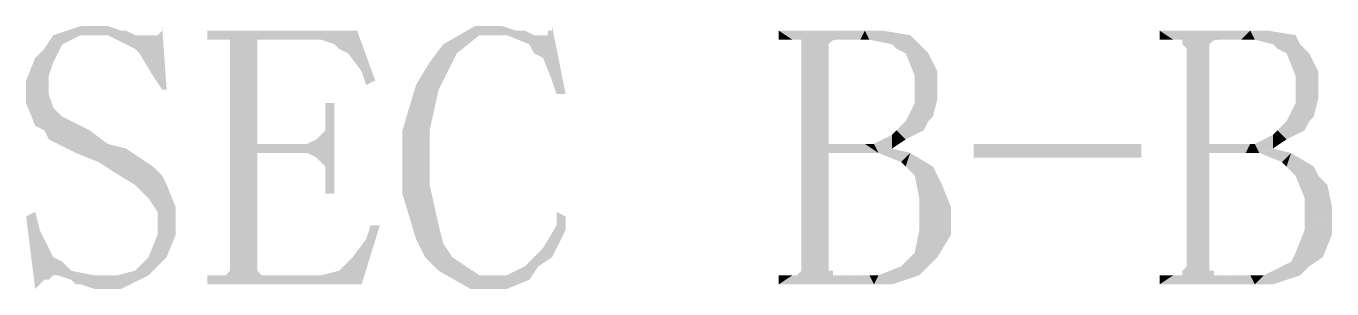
# Model space of a CAD drawing. Header units: millimetres. Extents: x 9 to 367, y 9 to 251.
# Drawn here: x 14.44 to 26.63, y 97.79 to 100.25 of the extents above; entities that cross this region are included whole.
import ezdxf

# ---------------------------------------------------------------- set-up
doc = ezdxf.new("R2010")
doc.units = ezdxf.units.MM
doc.layers.add('图层 1', color=7, linetype='Continuous')

msp = doc.modelspace()

# ---------------------------------------------------------------- hatches: boundary and pattern name
at = {"layer": '图层 1'}
h = msp.add_hatch(color=6, dxfattribs=at)
h.dxf.hatch_style = 2
h.paths.add_polyline_path([(15.112929, 98.975192), (14.901263, 99.059859), (14.647263, 99.187212), (14.604929, 99.271878), (14.520263, 99.313859), (14.435596, 99.525878), (14.435596, 99.652878), (14.435596, 99.737192), (14.520263, 99.949212), (14.604929, 100.033526), (14.689596, 100.160526), (14.943596, 100.245545), (15.112929, 100.245545), (15.197596, 100.245545), (15.324596, 100.202859), (15.366929, 100.202859), (15.451596, 100.160526), (15.536263, 100.160526), (15.578596, 100.160526), (15.620929, 100.160526), (15.663263, 100.160526), (15.705596, 100.202859), (15.705596, 100.245545), (15.747929, 99.652878), (15.705596, 99.652878), (15.620929, 99.779526), (15.493929, 99.991545), (15.451596, 100.033526), (15.366929, 100.075859), (15.197596, 100.160526), (15.070596, 100.160526), (14.943596, 100.160526), (14.774263, 100.075859), (14.731929, 99.991545), (14.689596, 99.906878), (14.647263, 99.779526), (14.647263, 99.694859), (14.647263, 99.610545), (14.689596, 99.483192), (14.731929, 99.440859), (14.774263, 99.398526), (15.028263, 99.271878), (15.197596, 99.144526), (15.366929, 99.102192), (15.620929, 98.933212), (15.705596, 98.848545), (15.747929, 98.763526), (15.832596, 98.552212), (15.832596, 98.424859), (15.832596, 98.297859), (15.747929, 98.086192), (15.663263, 98.001526), (15.578596, 97.916859), (15.324596, 97.790212), (15.155263, 97.790212), (15.070596, 97.790212), (14.943596, 97.832545), (14.901263, 97.832545), (14.858929, 97.874878), (14.731929, 97.916859), (14.689596, 97.916859), (14.647263, 97.874878), (14.604929, 97.874878), (14.562596, 97.832545), (14.520263, 97.790212), (14.435596, 98.467545), (14.520263, 98.509878), (14.562596, 98.340192), (14.689596, 98.086192), (14.774263, 98.043859), (14.858929, 97.959192), (15.070596, 97.916859), (15.155263, 97.916859), (15.282263, 97.916859), (15.451596, 97.959192), (15.536263, 98.043859), (15.578596, 98.086192), (15.663263, 98.297859), (15.663263, 98.424859), (15.663263, 98.509878), (15.578596, 98.636526), (15.493929, 98.721192), (15.451596, 98.763526), (15.239929, 98.890878)])
h = msp.add_hatch(color=6, dxfattribs=at)
h.dxf.hatch_style = 2
h.paths.add_polyline_path([(18.795929, 97.790071), (18.584263, 97.790071), (18.287929, 97.959051), (18.160929, 98.086404), (18.076263, 98.255384), (17.949263, 98.679071), (17.949263, 99.017384), (17.949263, 99.271737), (18.076263, 99.694718), (18.203263, 99.906737), (18.330263, 100.075718), (18.626596, 100.245404), (18.838263, 100.245404), (18.880596, 100.245404), (19.007596, 100.203071), (19.049929, 100.203071), (19.092263, 100.203071), (19.176929, 100.160737), (19.219263, 100.160737), (19.261596, 100.160737), (19.303929, 100.160737), (19.303929, 100.203071), (19.346263, 100.203071), (19.346263, 100.245404), (19.473263, 99.610404), (19.388596, 99.610404), (19.346263, 99.737404), (19.261596, 99.949071), (19.176929, 99.991404), (19.134596, 100.075718), (18.922929, 100.160737), (18.838263, 100.160737), (18.668929, 100.160737), (18.457263, 99.991404), (18.372596, 99.822071), (18.287929, 99.652737), (18.203263, 99.271737), (18.203263, 99.017384), (18.203263, 98.763737), (18.287929, 98.382737), (18.330263, 98.213404), (18.414929, 98.086404), (18.668929, 97.916718), (18.795929, 97.916718), (18.922929, 97.916718), (19.092263, 98.001737), (19.176929, 98.086404), (19.261596, 98.171071), (19.388596, 98.382737), (19.388596, 98.509737), (19.473263, 98.467404), (19.473263, 98.340404), (19.346263, 98.086404), (19.219263, 98.001737), (19.134596, 97.874737), (18.922929, 97.790071)])
h = msp.add_hatch(color=6, dxfattribs=at)
h.dxf.hatch_style = 2
h.paths.add_polyline_path([(16.129071, 100.118263), (16.129071, 100.202929), (17.526071, 100.202929), (17.695404, 99.737263), (17.610737, 99.694929), (17.568404, 99.821929), (17.441404, 99.991616), (17.356737, 100.033596), (17.314404, 100.075929), (17.187404, 100.118263), (17.102737, 100.118263), (16.721737, 100.118263), (16.679404, 100.118263), (16.637071, 100.118263), (16.594737, 100.118263), (16.594737, 100.075929), (16.594737, 100.033596), (16.594737, 99.144596), (16.975737, 99.144596), (17.060404, 99.144596), (17.145071, 99.186929), (17.187404, 99.229263), (17.229737, 99.271949), (17.229737, 99.356263), (17.229737, 99.440929), (17.229737, 99.525596), (17.314404, 99.525596), (17.314404, 98.678929), (17.229737, 98.678929), (17.229737, 98.763596), (17.229737, 98.805929), (17.229737, 98.933282), (17.187404, 98.975263), (17.145071, 99.017596), (17.060404, 99.059929), (16.975737, 99.059929), (16.594737, 99.059929), (16.594737, 98.001596), (16.594737, 97.959263), (16.637071, 97.916929), (16.679404, 97.916929), (16.721737, 97.916929), (17.060404, 97.916929), (17.187404, 97.916929), (17.356737, 97.959263), (17.441404, 98.043929), (17.483737, 98.086263), (17.610737, 98.255596), (17.653071, 98.382596), (17.737737, 98.382596), (17.568404, 97.832616), (16.129071, 97.832616), (16.129071, 97.916929), (16.213737, 97.916929), (16.256071, 97.916929), (16.298404, 97.916929), (16.340737, 97.959263), (16.340737, 98.001596), (16.340737, 100.033596), (16.340737, 100.075929), (16.340737, 100.118263), (16.298404, 100.118263), (16.256071, 100.118263), (16.213737, 100.118263)])
h = msp.add_hatch(color=6, dxfattribs=at)
h.dxf.hatch_style = 2
h.paths.add_polyline_path([(21.462929, 100.203), (21.589929, 100.118333), (21.547596, 100.118333)])
h = msp.add_hatch(color=6, dxfattribs=at)
h.dxf.hatch_style = 2
h.paths.add_polyline_path([(21.462929, 100.203), (22.267263, 100.203), (21.632263, 100.118333)])
h = msp.add_hatch(color=6, dxfattribs=at)
h.dxf.hatch_style = 2
h.paths.add_polyline_path([(21.462929, 100.203), (21.632263, 100.118333), (21.589929, 100.118333)])
h = msp.add_hatch(color=6, dxfattribs=at)
h.dxf.hatch_style = 2
h.paths.add_polyline_path([(21.547702, 100.118263), (21.463035, 100.118263), (21.463035, 100.202929)])
h = msp.add_hatch(color=6, dxfattribs=at)
h.dxf.hatch_style = 2
h.paths.add_polyline_path([(22.267369, 100.203), (21.674702, 100.118333), (21.632369, 100.118333)])
h = msp.add_hatch(color=6, dxfattribs=at)
h.dxf.hatch_style = 2
h.paths.add_polyline_path([(21.674631, 100.075894), (22.267298, 100.202894), (22.013298, 100.118228)])
h = msp.add_hatch(color=6, dxfattribs=at)
h.dxf.hatch_style = 2
h.paths.add_polyline_path([(21.674631, 100.075894), (21.970965, 100.118228), (21.928631, 100.075894)])
h = msp.add_hatch(color=6, dxfattribs=at)
h.dxf.hatch_style = 2
h.paths.add_polyline_path([(21.674631, 100.075894), (21.970965, 100.118228)])
h = msp.add_hatch(color=6, dxfattribs=at)
h.dxf.hatch_style = 2
h.paths.add_polyline_path([(21.674631, 100.075894), (22.013298, 100.118228), (21.970965, 100.118228)])
h = msp.add_hatch(color=6, dxfattribs=at)
h.dxf.hatch_style = 2
h.paths.add_polyline_path([(22.267369, 100.203), (21.674702, 100.076), (21.674702, 100.118333)])
h = msp.add_hatch(color=6, dxfattribs=at)
h.dxf.hatch_style = 2
h.paths.add_polyline_path([(22.267369, 100.203), (22.055702, 100.118333), (22.013369, 100.118333)])
h = msp.add_hatch(color=6, dxfattribs=at)
h.dxf.hatch_style = 2
h.paths.add_polyline_path([(22.267369, 100.203), (22.225035, 100.118333), (22.055702, 100.118333)])
h = msp.add_hatch(color=6, dxfattribs=at)
h.dxf.hatch_style = 2
h.paths.add_polyline_path([(22.267369, 100.203), (22.309702, 100.118333), (22.225035, 100.118333)])
h = msp.add_hatch(color=6, dxfattribs=at)
h.dxf.hatch_style = 2
h.paths.add_polyline_path([(22.267369, 100.203), (22.436702, 100.203), (22.690702, 100.160667)])
h = msp.add_hatch(color=6, dxfattribs=at)
h.dxf.hatch_style = 2
h.paths.add_polyline_path([(22.267369, 100.203), (22.690702, 100.160667), (22.521369, 100.076)])
h = msp.add_hatch(color=6, dxfattribs=at)
h.dxf.hatch_style = 2
h.paths.add_polyline_path([(22.267369, 100.203), (22.521369, 100.076), (22.309702, 100.118333)])
h = msp.add_hatch(color=6, dxfattribs=at)
h.dxf.hatch_style = 2
h.paths.add_polyline_path([(22.690596, 100.160631), (22.563596, 100.033631), (22.521263, 100.075965)])
h = msp.add_hatch(color=6, dxfattribs=at)
h.dxf.hatch_style = 2
h.paths.add_polyline_path([(22.690596, 100.160631), (22.648263, 99.991651), (22.563596, 100.033631)])
h = msp.add_hatch(color=6, dxfattribs=at)
h.dxf.hatch_style = 2
h.paths.add_polyline_path([(22.690596, 100.160631), (22.775263, 100.075965), (22.648263, 99.991651)])
h = msp.add_hatch(color=6, dxfattribs=at)
h.dxf.hatch_style = 2
h.paths.add_polyline_path([(25.018965, 100.203), (25.145965, 100.118333), (25.103631, 100.118333)])
h = msp.add_hatch(color=6, dxfattribs=at)
h.dxf.hatch_style = 2
h.paths.add_polyline_path([(25.018965, 100.203), (25.865631, 100.203), (25.230631, 100.118333)])
h = msp.add_hatch(color=6, dxfattribs=at)
h.dxf.hatch_style = 2
h.paths.add_polyline_path([(25.018965, 100.203), (25.230631, 100.118333), (25.145965, 100.118333)])
h = msp.add_hatch(color=6, dxfattribs=at)
h.dxf.hatch_style = 2
h.paths.add_polyline_path([(25.103737, 100.118263), (25.019071, 100.118263), (25.019071, 100.202929)])
h = msp.add_hatch(color=6, dxfattribs=at)
h.dxf.hatch_style = 2
h.paths.add_polyline_path([(25.865596, 100.203), (25.230596, 100.118333)])
h = msp.add_hatch(color=6, dxfattribs=at)
h.dxf.hatch_style = 2
h.paths.add_polyline_path([(25.865596, 100.203), (25.230596, 100.076), (25.230596, 100.118333)])
h = msp.add_hatch(color=6, dxfattribs=at)
h.dxf.hatch_style = 2
h.paths.add_polyline_path([(25.230667, 100.075894), (25.865667, 100.202894), (25.569333, 100.118228)])
h = msp.add_hatch(color=6, dxfattribs=at)
h.dxf.hatch_style = 2
h.paths.add_polyline_path([(25.230667, 100.075894), (25.527, 100.118228), (25.484667, 100.075894)])
h = msp.add_hatch(color=6, dxfattribs=at)
h.dxf.hatch_style = 2
h.paths.add_polyline_path([(25.230667, 100.075894), (25.527, 100.118228)])
h = msp.add_hatch(color=6, dxfattribs=at)
h.dxf.hatch_style = 2
h.paths.add_polyline_path([(25.230667, 100.075894), (25.569333, 100.118228), (25.527, 100.118228)])
h = msp.add_hatch(color=6, dxfattribs=at)
h.dxf.hatch_style = 2
h.paths.add_polyline_path([(25.865596, 100.203), (25.611596, 100.118333), (25.569263, 100.118333)])
h = msp.add_hatch(color=6, dxfattribs=at)
h.dxf.hatch_style = 2
h.paths.add_polyline_path([(25.865596, 100.203), (25.780929, 100.118333), (25.611596, 100.118333)])
h = msp.add_hatch(color=6, dxfattribs=at)
h.dxf.hatch_style = 2
h.paths.add_polyline_path([(25.865596, 100.203), (25.907929, 100.118333), (25.780929, 100.118333)])
h = msp.add_hatch(color=6, dxfattribs=at)
h.dxf.hatch_style = 2
h.paths.add_polyline_path([(25.865596, 100.203), (26.034929, 100.203), (26.288929, 100.160667)])
h = msp.add_hatch(color=6, dxfattribs=at)
h.dxf.hatch_style = 2
h.paths.add_polyline_path([(25.865596, 100.203), (26.288929, 100.160667), (26.077263, 100.076)])
h = msp.add_hatch(color=6, dxfattribs=at)
h.dxf.hatch_style = 2
h.paths.add_polyline_path([(25.865596, 100.203), (26.077263, 100.076), (25.907929, 100.118333)])
h = msp.add_hatch(color=6, dxfattribs=at)
h.dxf.hatch_style = 2
h.paths.add_polyline_path([(26.289, 100.160631), (26.119667, 100.033631), (26.077333, 100.075965)])
h = msp.add_hatch(color=6, dxfattribs=at)
h.dxf.hatch_style = 2
h.paths.add_polyline_path([(26.289, 100.160631), (26.204333, 99.991651), (26.119667, 100.033631)])
h = msp.add_hatch(color=6, dxfattribs=at)
h.dxf.hatch_style = 2
h.paths.add_polyline_path([(26.289, 100.160631), (26.331333, 100.075965), (26.204333, 99.991651)])
h = msp.add_hatch(color=6, dxfattribs=at)
h.dxf.hatch_style = 2
h.paths.add_polyline_path([(21.674631, 100.033526), (21.674631, 100.075859), (21.928631, 100.075859)])
h = msp.add_hatch(color=6, dxfattribs=at)
h.dxf.hatch_style = 2
h.paths.add_polyline_path([(21.674631, 100.033526), (21.928631, 100.075859), (21.928631, 100.033526)])
h = msp.add_hatch(color=6, dxfattribs=at)
h.dxf.hatch_style = 2
h.paths.add_polyline_path([(21.674631, 98.001596), (21.674631, 100.033596), (21.928631, 99.059929)])
h = msp.add_hatch(color=6, dxfattribs=at)
h.dxf.hatch_style = 2
h.paths.add_polyline_path([(21.674631, 100.033526), (21.928631, 100.033526)])
h = msp.add_hatch(color=6, dxfattribs=at)
h.dxf.hatch_style = 2
h.paths.add_polyline_path([(21.674631, 100.033526), (21.928631, 100.033526), (21.928631, 99.144526)])
h = msp.add_hatch(color=6, dxfattribs=at)
h.dxf.hatch_style = 2
h.paths.add_polyline_path([(21.928737, 99.144667), (21.928737, 99.06), (21.674737, 100.033667)])
h = msp.add_hatch(color=6, dxfattribs=at)
h.dxf.hatch_style = 2
h.paths.add_polyline_path([(21.928737, 100.033526), (21.674737, 100.033526)])
h = msp.add_hatch(color=6, dxfattribs=at)
h.dxf.hatch_style = 2
h.paths.add_polyline_path([(22.732965, 99.779596), (22.648298, 99.991616), (22.775298, 100.075929)])
h = msp.add_hatch(color=6, dxfattribs=at)
h.dxf.hatch_style = 2
h.paths.add_polyline_path([(22.732965, 99.779596), (22.775298, 100.075929), (22.859965, 99.991616)])
h = msp.add_hatch(color=6, dxfattribs=at)
h.dxf.hatch_style = 2
h.paths.add_polyline_path([(22.732965, 99.779596), (22.859965, 99.991616), (22.944631, 99.821929)])
h = msp.add_hatch(color=6, dxfattribs=at)
h.dxf.hatch_style = 2
h.paths.add_polyline_path([(25.273035, 100.033526), (25.230702, 100.075859), (25.484702, 100.075859)])
h = msp.add_hatch(color=6, dxfattribs=at)
h.dxf.hatch_style = 2
h.paths.add_polyline_path([(25.273035, 100.033526), (25.484702, 100.075859), (25.484702, 100.033526)])
h = msp.add_hatch(color=6, dxfattribs=at)
h.dxf.hatch_style = 2
h.paths.add_polyline_path([(25.273035, 98.001596), (25.273035, 100.033596), (25.484702, 99.059929)])
h = msp.add_hatch(color=6, dxfattribs=at)
h.dxf.hatch_style = 2
h.paths.add_polyline_path([(25.273035, 100.033526), (25.484702, 100.033526)])
h = msp.add_hatch(color=6, dxfattribs=at)
h.dxf.hatch_style = 2
h.paths.add_polyline_path([(25.273035, 100.033526), (25.484702, 100.033526), (25.484702, 99.144526)])
h = msp.add_hatch(color=6, dxfattribs=at)
h.dxf.hatch_style = 2
h.paths.add_polyline_path([(25.484737, 99.144667), (25.484737, 99.06), (25.273071, 100.033667)])
h = msp.add_hatch(color=6, dxfattribs=at)
h.dxf.hatch_style = 2
h.paths.add_polyline_path([(25.484737, 100.033526), (25.273071, 100.033526)])
h = msp.add_hatch(color=6, dxfattribs=at)
h.dxf.hatch_style = 2
h.paths.add_polyline_path([(26.289, 99.779596), (26.204333, 99.991616), (26.331333, 100.075929)])
h = msp.add_hatch(color=6, dxfattribs=at)
h.dxf.hatch_style = 2
h.paths.add_polyline_path([(26.289, 99.779596), (26.331333, 100.075929), (26.416, 99.991616)])
h = msp.add_hatch(color=6, dxfattribs=at)
h.dxf.hatch_style = 2
h.paths.add_polyline_path([(26.289, 99.779596), (26.416, 99.991616), (26.500667, 99.821929)])
h = msp.add_hatch(color=6, dxfattribs=at)
h.dxf.hatch_style = 2
h.paths.add_polyline_path([(22.732965, 99.779596), (22.944631, 99.821929), (22.944631, 99.652949)])
h = msp.add_hatch(color=6, dxfattribs=at)
h.dxf.hatch_style = 2
h.paths.add_polyline_path([(22.944667, 99.652843), (22.733, 99.652843), (22.733, 99.77949)])
h = msp.add_hatch(color=6, dxfattribs=at)
h.dxf.hatch_style = 2
h.paths.add_polyline_path([(26.289, 99.779596), (26.500667, 99.821929), (26.500667, 99.652949)])
h = msp.add_hatch(color=6, dxfattribs=at)
h.dxf.hatch_style = 2
h.paths.add_polyline_path([(26.500702, 99.652843), (26.289035, 99.652843), (26.289035, 99.77949)])
h = msp.add_hatch(color=6, dxfattribs=at)
h.dxf.hatch_style = 2
h.paths.add_polyline_path([(22.944667, 99.652843), (22.86, 99.356157), (22.648333, 99.356157)])
h = msp.add_hatch(color=6, dxfattribs=at)
h.dxf.hatch_style = 2
h.paths.add_polyline_path([(22.944667, 99.652843), (22.648333, 99.356157), (22.733, 99.525843)])
h = msp.add_hatch(color=6, dxfattribs=at)
h.dxf.hatch_style = 2
h.paths.add_polyline_path([(22.732965, 99.525702), (22.732965, 99.652702), (22.944631, 99.652702)])
h = msp.add_hatch(color=6, dxfattribs=at)
h.dxf.hatch_style = 2
h.paths.add_polyline_path([(22.944667, 99.652843), (22.902333, 99.39849), (22.86, 99.356157)])
h = msp.add_hatch(color=6, dxfattribs=at)
h.dxf.hatch_style = 2
h.paths.add_polyline_path([(22.944667, 99.652843), (22.944667, 99.568176), (22.902333, 99.39849)])
h = msp.add_hatch(color=6, dxfattribs=at)
h.dxf.hatch_style = 2
h.paths.add_polyline_path([(26.500702, 99.652843), (26.416035, 99.356157), (26.204369, 99.356157)])
h = msp.add_hatch(color=6, dxfattribs=at)
h.dxf.hatch_style = 2
h.paths.add_polyline_path([(26.500702, 99.652843), (26.204369, 99.356157), (26.289035, 99.525843)])
h = msp.add_hatch(color=6, dxfattribs=at)
h.dxf.hatch_style = 2
h.paths.add_polyline_path([(26.289, 99.525702), (26.289, 99.652702), (26.500667, 99.652702)])
h = msp.add_hatch(color=6, dxfattribs=at)
h.dxf.hatch_style = 2
h.paths.add_polyline_path([(26.500702, 99.652843), (26.458369, 99.39849), (26.416035, 99.356157)])
h = msp.add_hatch(color=6, dxfattribs=at)
h.dxf.hatch_style = 2
h.paths.add_polyline_path([(26.500702, 99.652843), (26.500702, 99.568176), (26.458369, 99.39849)])
h = msp.add_hatch(color=6, dxfattribs=at)
h.dxf.hatch_style = 2
h.paths.add_polyline_path([(22.648404, 99.187071), (22.521404, 99.229404), (22.563737, 99.271737)])
h = msp.add_hatch(color=6, dxfattribs=at)
h.dxf.hatch_style = 2
h.paths.add_polyline_path([(22.563667, 99.271808), (22.648333, 99.356122), (22.86, 99.356122)])
h = msp.add_hatch(color=6, dxfattribs=at)
h.dxf.hatch_style = 2
h.paths.add_polyline_path([(22.563667, 99.271808), (22.86, 99.356122), (22.817667, 99.271808)])
h = msp.add_hatch(color=6, dxfattribs=at)
h.dxf.hatch_style = 2
h.paths.add_polyline_path([(22.563667, 99.271808), (22.817667, 99.271808), (22.648333, 99.187141)])
h = msp.add_hatch(color=6, dxfattribs=at)
h.dxf.hatch_style = 2
h.paths.add_polyline_path([(26.204263, 99.187071), (26.077263, 99.229404), (26.119596, 99.271737)])
h = msp.add_hatch(color=6, dxfattribs=at)
h.dxf.hatch_style = 2
h.paths.add_polyline_path([(26.119667, 99.271808), (26.204333, 99.356122), (26.416, 99.356122)])
h = msp.add_hatch(color=6, dxfattribs=at)
h.dxf.hatch_style = 2
h.paths.add_polyline_path([(26.119667, 99.271808), (26.416, 99.356122), (26.373667, 99.271808)])
h = msp.add_hatch(color=6, dxfattribs=at)
h.dxf.hatch_style = 2
h.paths.add_polyline_path([(26.119667, 99.271808), (26.373667, 99.271808), (26.204333, 99.187141)])
h = msp.add_hatch(color=6, dxfattribs=at)
h.dxf.hatch_style = 2
h.paths.add_polyline_path([(21.928737, 99.144667), (22.267404, 99.144667), (22.225071, 99.06)])
h = msp.add_hatch(color=6, dxfattribs=at)
h.dxf.hatch_style = 2
h.paths.add_polyline_path([(21.928737, 99.144667), (22.225071, 99.06), (21.928737, 99.06)])
h = msp.add_hatch(color=6, dxfattribs=at)
h.dxf.hatch_style = 2
h.paths.add_polyline_path([(22.394333, 99.059929), (22.225, 99.059929), (22.267333, 99.144596)])
h = msp.add_hatch(color=6, dxfattribs=at)
h.dxf.hatch_style = 2
h.paths.add_polyline_path([(22.394333, 99.059929), (22.267333, 99.144596), (22.352, 99.144596)])
h = msp.add_hatch(color=6, dxfattribs=at)
h.dxf.hatch_style = 2
h.paths.add_polyline_path([(22.351965, 99.144667), (22.521298, 99.229333), (22.521298, 99.102333)])
h = msp.add_hatch(color=6, dxfattribs=at)
h.dxf.hatch_style = 2
h.paths.add_polyline_path([(22.351965, 99.144667), (22.521298, 99.102333), (22.394298, 99.06)])
h = msp.add_hatch(color=6, dxfattribs=at)
h.dxf.hatch_style = 2
h.paths.add_polyline_path([(22.648404, 99.187071), (22.521404, 99.102404), (22.521404, 99.229404)])
h = msp.add_hatch(color=6, dxfattribs=at)
h.dxf.hatch_style = 2
h.paths.add_polyline_path([(23.283333, 99.144667), (24.849667, 99.144667), (24.849667, 99.017667), (23.283333, 99.017667)])
h = msp.add_hatch(color=6, dxfattribs=at)
h.dxf.hatch_style = 2
h.paths.add_polyline_path([(25.484737, 99.144667), (25.865737, 99.144667), (25.823404, 99.06)])
h = msp.add_hatch(color=6, dxfattribs=at)
h.dxf.hatch_style = 2
h.paths.add_polyline_path([(25.484737, 99.144667), (25.823404, 99.06), (25.484737, 99.06)])
h = msp.add_hatch(color=6, dxfattribs=at)
h.dxf.hatch_style = 2
h.paths.add_polyline_path([(25.950369, 99.059929), (25.823369, 99.059929), (25.865702, 99.144596)])
h = msp.add_hatch(color=6, dxfattribs=at)
h.dxf.hatch_style = 2
h.paths.add_polyline_path([(25.950369, 99.059929), (25.865702, 99.144596), (25.908035, 99.144596)])
h = msp.add_hatch(color=6, dxfattribs=at)
h.dxf.hatch_style = 2
h.paths.add_polyline_path([(25.907965, 99.144667), (26.077298, 99.229333), (26.077298, 99.102333)])
h = msp.add_hatch(color=6, dxfattribs=at)
h.dxf.hatch_style = 2
h.paths.add_polyline_path([(25.907965, 99.144667), (26.077298, 99.102333), (25.950298, 99.06)])
h = msp.add_hatch(color=6, dxfattribs=at)
h.dxf.hatch_style = 2
h.paths.add_polyline_path([(26.204263, 99.187071), (26.077263, 99.102404), (26.077263, 99.229404)])
h = msp.add_hatch(color=6, dxfattribs=at)
h.dxf.hatch_style = 2
h.paths.add_polyline_path([(21.674631, 98.001596), (21.928631, 99.059929), (21.928631, 98.001596)])
h = msp.add_hatch(color=6, dxfattribs=at)
h.dxf.hatch_style = 2
h.paths.add_polyline_path([(22.606035, 98.975192), (22.394369, 99.059859), (22.521369, 99.102192)])
h = msp.add_hatch(color=6, dxfattribs=at)
h.dxf.hatch_style = 2
h.paths.add_polyline_path([(22.606035, 98.975192), (22.521369, 99.102192), (22.690702, 99.059859)])
h = msp.add_hatch(color=6, dxfattribs=at)
h.dxf.hatch_style = 2
h.paths.add_polyline_path([(22.690596, 99.059929), (22.648263, 98.933282), (22.605929, 98.975263)])
h = msp.add_hatch(color=6, dxfattribs=at)
h.dxf.hatch_style = 2
h.paths.add_polyline_path([(22.690596, 99.059929), (22.732929, 98.848263), (22.648263, 98.933282)])
h = msp.add_hatch(color=6, dxfattribs=at)
h.dxf.hatch_style = 2
h.paths.add_polyline_path([(22.690596, 99.059929), (22.902263, 98.933282), (22.944596, 98.848263)])
h = msp.add_hatch(color=6, dxfattribs=at)
h.dxf.hatch_style = 2
h.paths.add_polyline_path([(22.690596, 99.059929), (22.944596, 98.848263), (22.732929, 98.848263)])
h = msp.add_hatch(color=6, dxfattribs=at)
h.dxf.hatch_style = 2
h.paths.add_polyline_path([(25.273035, 98.001596), (25.484702, 99.059929), (25.484702, 98.001596)])
h = msp.add_hatch(color=6, dxfattribs=at)
h.dxf.hatch_style = 2
h.paths.add_polyline_path([(26.162071, 98.975192), (25.950404, 99.059859), (26.077404, 99.102192)])
h = msp.add_hatch(color=6, dxfattribs=at)
h.dxf.hatch_style = 2
h.paths.add_polyline_path([(26.162071, 98.975192), (26.077404, 99.102192), (26.246737, 99.059859)])
h = msp.add_hatch(color=6, dxfattribs=at)
h.dxf.hatch_style = 2
h.paths.add_polyline_path([(26.246631, 99.059929), (26.204298, 98.933282), (26.161965, 98.975263)])
h = msp.add_hatch(color=6, dxfattribs=at)
h.dxf.hatch_style = 2
h.paths.add_polyline_path([(26.246631, 99.059929), (26.288965, 98.848263), (26.204298, 98.933282)])
h = msp.add_hatch(color=6, dxfattribs=at)
h.dxf.hatch_style = 2
h.paths.add_polyline_path([(26.246631, 99.059929), (26.458298, 98.933282), (26.500631, 98.848263)])
h = msp.add_hatch(color=6, dxfattribs=at)
h.dxf.hatch_style = 2
h.paths.add_polyline_path([(26.246631, 99.059929), (26.500631, 98.848263), (26.288965, 98.848263)])
h = msp.add_hatch(color=6, dxfattribs=at)
h.dxf.hatch_style = 2
h.paths.add_polyline_path([(22.775369, 98.636526), (22.733035, 98.848545), (22.944702, 98.848545)])
h = msp.add_hatch(color=6, dxfattribs=at)
h.dxf.hatch_style = 2
h.paths.add_polyline_path([(22.775369, 98.636526), (22.944702, 98.848545), (22.987035, 98.763526)])
h = msp.add_hatch(color=6, dxfattribs=at)
h.dxf.hatch_style = 2
h.paths.add_polyline_path([(22.775369, 98.636526), (22.987035, 98.763526), (23.071702, 98.552212)])
h = msp.add_hatch(color=6, dxfattribs=at)
h.dxf.hatch_style = 2
h.paths.add_polyline_path([(26.373596, 98.636526), (26.288929, 98.848545), (26.500596, 98.848545)])
h = msp.add_hatch(color=6, dxfattribs=at)
h.dxf.hatch_style = 2
h.paths.add_polyline_path([(26.373596, 98.636526), (26.500596, 98.848545), (26.585263, 98.763526)])
h = msp.add_hatch(color=6, dxfattribs=at)
h.dxf.hatch_style = 2
h.paths.add_polyline_path([(26.373596, 98.636526), (26.585263, 98.763526), (26.627596, 98.552212)])
h = msp.add_hatch(color=6, dxfattribs=at)
h.dxf.hatch_style = 2
h.paths.add_polyline_path([(23.071631, 98.425), (22.775298, 98.467333), (22.775298, 98.636667)])
h = msp.add_hatch(color=6, dxfattribs=at)
h.dxf.hatch_style = 2
h.paths.add_polyline_path([(22.775369, 98.636526), (23.071702, 98.552212), (23.071702, 98.424859)])
h = msp.add_hatch(color=6, dxfattribs=at)
h.dxf.hatch_style = 2
h.paths.add_polyline_path([(26.373596, 98.636526), (26.627596, 98.552212), (26.627596, 98.424859)])
h = msp.add_hatch(color=6, dxfattribs=at)
h.dxf.hatch_style = 2
h.paths.add_polyline_path([(26.627667, 98.425), (26.373667, 98.467333), (26.373667, 98.636667)])
h = msp.add_hatch(color=6, dxfattribs=at)
h.dxf.hatch_style = 2
h.paths.add_polyline_path([(23.071631, 98.425), (22.859965, 98.001667), (22.732965, 98.128667)])
h = msp.add_hatch(color=6, dxfattribs=at)
h.dxf.hatch_style = 2
h.paths.add_polyline_path([(23.071631, 98.425), (22.732965, 98.128667), (22.775298, 98.340333)])
h = msp.add_hatch(color=6, dxfattribs=at)
h.dxf.hatch_style = 2
h.paths.add_polyline_path([(22.775369, 98.340263), (22.775369, 98.467263), (23.071702, 98.424929)])
h = msp.add_hatch(color=6, dxfattribs=at)
h.dxf.hatch_style = 2
h.paths.add_polyline_path([(23.071631, 98.425), (22.944631, 98.086333), (22.859965, 98.001667)])
h = msp.add_hatch(color=6, dxfattribs=at)
h.dxf.hatch_style = 2
h.paths.add_polyline_path([(23.071631, 98.425), (23.071631, 98.298), (22.944631, 98.086333)])
h = msp.add_hatch(color=6, dxfattribs=at)
h.dxf.hatch_style = 2
h.paths.add_polyline_path([(26.627667, 98.425), (26.416, 98.001667), (26.289, 98.128667)])
h = msp.add_hatch(color=6, dxfattribs=at)
h.dxf.hatch_style = 2
h.paths.add_polyline_path([(26.627667, 98.425), (26.289, 98.128667), (26.373667, 98.340333)])
h = msp.add_hatch(color=6, dxfattribs=at)
h.dxf.hatch_style = 2
h.paths.add_polyline_path([(26.373596, 98.340263), (26.373596, 98.467263), (26.627596, 98.424929)])
h = msp.add_hatch(color=6, dxfattribs=at)
h.dxf.hatch_style = 2
h.paths.add_polyline_path([(26.627667, 98.425), (26.543, 98.086333), (26.416, 98.001667)])
h = msp.add_hatch(color=6, dxfattribs=at)
h.dxf.hatch_style = 2
h.paths.add_polyline_path([(26.627667, 98.425), (26.627667, 98.298), (26.543, 98.086333)])
h = msp.add_hatch(color=6, dxfattribs=at)
h.dxf.hatch_style = 2
h.paths.add_polyline_path([(22.775369, 97.916859), (22.606035, 98.001526), (22.648369, 98.043859)])
h = msp.add_hatch(color=6, dxfattribs=at)
h.dxf.hatch_style = 2
h.paths.add_polyline_path([(22.648404, 98.043965), (22.733071, 98.128631), (22.860071, 98.001631)])
h = msp.add_hatch(color=6, dxfattribs=at)
h.dxf.hatch_style = 2
h.paths.add_polyline_path([(22.648404, 98.043965), (22.860071, 98.001631), (22.775404, 97.916965)])
h = msp.add_hatch(color=6, dxfattribs=at)
h.dxf.hatch_style = 2
h.paths.add_polyline_path([(26.331369, 97.916859), (26.162035, 98.001526), (26.246702, 98.043859)])
h = msp.add_hatch(color=6, dxfattribs=at)
h.dxf.hatch_style = 2
h.paths.add_polyline_path([(26.246631, 98.043965), (26.288965, 98.128631), (26.415965, 98.001631)])
h = msp.add_hatch(color=6, dxfattribs=at)
h.dxf.hatch_style = 2
h.paths.add_polyline_path([(26.246631, 98.043965), (26.415965, 98.001631), (26.331298, 97.916965)])
h = msp.add_hatch(color=6, dxfattribs=at)
h.dxf.hatch_style = 2
h.paths.add_polyline_path([(21.462929, 97.832439), (21.970929, 97.959086), (21.970929, 97.916753)])
h = msp.add_hatch(color=6, dxfattribs=at)
h.dxf.hatch_style = 2
h.paths.add_polyline_path([(21.462929, 97.832439), (21.928596, 97.959086), (21.970929, 97.959086)])
h = msp.add_hatch(color=6, dxfattribs=at)
h.dxf.hatch_style = 2
h.paths.add_polyline_path([(21.462929, 97.832439), (21.970929, 97.916753), (22.013263, 97.916753)])
h = msp.add_hatch(color=6, dxfattribs=at)
h.dxf.hatch_style = 2
h.paths.add_polyline_path([(21.462929, 97.832439), (21.589929, 97.916753), (21.632263, 97.916753)])
h = msp.add_hatch(color=6, dxfattribs=at)
h.dxf.hatch_style = 2
h.paths.add_polyline_path([(21.462929, 97.832439), (21.589929, 97.916753)])
h = msp.add_hatch(color=6, dxfattribs=at)
h.dxf.hatch_style = 2
h.paths.add_polyline_path([(21.462929, 97.832439), (21.462929, 97.916753), (21.589929, 97.916753)])
h = msp.add_hatch(color=6, dxfattribs=at)
h.dxf.hatch_style = 2
h.paths.add_polyline_path([(22.013298, 97.916859), (22.351965, 97.832545), (21.462965, 97.832545)])
h = msp.add_hatch(color=6, dxfattribs=at)
h.dxf.hatch_style = 2
h.paths.add_polyline_path([(21.928737, 98.001596), (21.928737, 97.959263), (21.463071, 97.832616)])
h = msp.add_hatch(color=6, dxfattribs=at)
h.dxf.hatch_style = 2
h.paths.add_polyline_path([(21.928737, 98.001596), (21.463071, 97.832616), (21.632404, 97.916929)])
h = msp.add_hatch(color=6, dxfattribs=at)
h.dxf.hatch_style = 2
h.paths.add_polyline_path([(21.928737, 98.001596), (21.632404, 97.916929), (21.674737, 97.959263)])
h = msp.add_hatch(color=6, dxfattribs=at)
h.dxf.hatch_style = 2
h.paths.add_polyline_path([(21.674631, 98.001596), (21.928631, 98.001596)])
h = msp.add_hatch(color=6, dxfattribs=at)
h.dxf.hatch_style = 2
h.paths.add_polyline_path([(21.674631, 98.001596), (21.928631, 98.001596)])
h = msp.add_hatch(color=6, dxfattribs=at)
h.dxf.hatch_style = 2
h.paths.add_polyline_path([(21.928737, 98.001596), (21.674737, 97.959263), (21.674737, 98.001596)])
h = msp.add_hatch(color=6, dxfattribs=at)
h.dxf.hatch_style = 2
h.paths.add_polyline_path([(21.928737, 98.001596), (21.674737, 97.959263)])
h = msp.add_hatch(color=6, dxfattribs=at)
h.dxf.hatch_style = 2
h.paths.add_polyline_path([(22.351965, 97.832439), (22.013298, 97.916753), (22.055631, 97.916753)])
h = msp.add_hatch(color=6, dxfattribs=at)
h.dxf.hatch_style = 2
h.paths.add_polyline_path([(22.055667, 97.916859), (22.309667, 97.916859), (22.352, 97.832545)])
h = msp.add_hatch(color=6, dxfattribs=at)
h.dxf.hatch_style = 2
h.paths.add_polyline_path([(22.351965, 97.832439), (22.309631, 97.916753), (22.394298, 97.916753)])
h = msp.add_hatch(color=6, dxfattribs=at)
h.dxf.hatch_style = 2
h.paths.add_polyline_path([(22.775369, 97.916859), (22.521369, 97.832545), (22.352035, 97.832545)])
h = msp.add_hatch(color=6, dxfattribs=at)
h.dxf.hatch_style = 2
h.paths.add_polyline_path([(22.775369, 97.916859), (22.352035, 97.832545), (22.394369, 97.916859)])
h = msp.add_hatch(color=6, dxfattribs=at)
h.dxf.hatch_style = 2
h.paths.add_polyline_path([(22.775369, 97.916859), (22.394369, 97.916859), (22.606035, 98.001526)])
h = msp.add_hatch(color=6, dxfattribs=at)
h.dxf.hatch_style = 2
h.paths.add_polyline_path([(25.018965, 97.832439), (25.526965, 97.959086), (25.526965, 97.916753)])
h = msp.add_hatch(color=6, dxfattribs=at)
h.dxf.hatch_style = 2
h.paths.add_polyline_path([(25.018965, 97.832439), (25.484631, 97.959086), (25.526965, 97.959086)])
h = msp.add_hatch(color=6, dxfattribs=at)
h.dxf.hatch_style = 2
h.paths.add_polyline_path([(25.018965, 97.832439), (25.526965, 97.916753), (25.569298, 97.916753)])
h = msp.add_hatch(color=6, dxfattribs=at)
h.dxf.hatch_style = 2
h.paths.add_polyline_path([(25.018965, 97.832439), (25.188298, 97.916753), (25.230631, 97.916753)])
h = msp.add_hatch(color=6, dxfattribs=at)
h.dxf.hatch_style = 2
h.paths.add_polyline_path([(25.018965, 97.832439), (25.145965, 97.916753), (25.188298, 97.916753)])
h = msp.add_hatch(color=6, dxfattribs=at)
h.dxf.hatch_style = 2
h.paths.add_polyline_path([(25.018965, 97.832439), (25.018965, 97.916753), (25.145965, 97.916753)])
h = msp.add_hatch(color=6, dxfattribs=at)
h.dxf.hatch_style = 2
h.paths.add_polyline_path([(25.569333, 97.916859), (25.908, 97.832545), (25.019, 97.832545)])
h = msp.add_hatch(color=6, dxfattribs=at)
h.dxf.hatch_style = 2
h.paths.add_polyline_path([(25.484737, 98.001596), (25.484737, 97.959263), (25.019071, 97.832616)])
h = msp.add_hatch(color=6, dxfattribs=at)
h.dxf.hatch_style = 2
h.paths.add_polyline_path([(25.484737, 98.001596), (25.019071, 97.832616), (25.230737, 97.916929)])
h = msp.add_hatch(color=6, dxfattribs=at)
h.dxf.hatch_style = 2
h.paths.add_polyline_path([(25.484737, 98.001596), (25.230737, 97.959263), (25.273071, 98.001596)])
h = msp.add_hatch(color=6, dxfattribs=at)
h.dxf.hatch_style = 2
h.paths.add_polyline_path([(25.484737, 98.001596), (25.230737, 97.959263)])
h = msp.add_hatch(color=6, dxfattribs=at)
h.dxf.hatch_style = 2
h.paths.add_polyline_path([(25.484737, 98.001596), (25.230737, 97.916929), (25.230737, 97.959263)])
h = msp.add_hatch(color=6, dxfattribs=at)
h.dxf.hatch_style = 2
h.paths.add_polyline_path([(25.273035, 98.001596), (25.484702, 98.001596)])
h = msp.add_hatch(color=6, dxfattribs=at)
h.dxf.hatch_style = 2
h.paths.add_polyline_path([(25.273035, 98.001596), (25.484702, 98.001596)])
h = msp.add_hatch(color=6, dxfattribs=at)
h.dxf.hatch_style = 2
h.paths.add_polyline_path([(25.907965, 97.832439), (25.569298, 97.916753), (25.611631, 97.916753)])
h = msp.add_hatch(color=6, dxfattribs=at)
h.dxf.hatch_style = 2
h.paths.add_polyline_path([(25.611702, 97.916859), (25.865702, 97.916859), (25.908035, 97.832545)])
h = msp.add_hatch(color=6, dxfattribs=at)
h.dxf.hatch_style = 2
h.paths.add_polyline_path([(25.907965, 97.832439), (25.865631, 97.916753), (25.992631, 97.916753)])
h = msp.add_hatch(color=6, dxfattribs=at)
h.dxf.hatch_style = 2
h.paths.add_polyline_path([(26.331369, 97.916859), (26.077369, 97.832545), (25.908035, 97.832545)])
h = msp.add_hatch(color=6, dxfattribs=at)
h.dxf.hatch_style = 2
h.paths.add_polyline_path([(26.331369, 97.916859), (25.908035, 97.832545), (25.992702, 97.916859)])
h = msp.add_hatch(color=6, dxfattribs=at)
h.dxf.hatch_style = 2
h.paths.add_polyline_path([(26.331369, 97.916859), (25.992702, 97.916859), (26.162035, 98.001526)])

doc.saveas('drawing.dxf')
